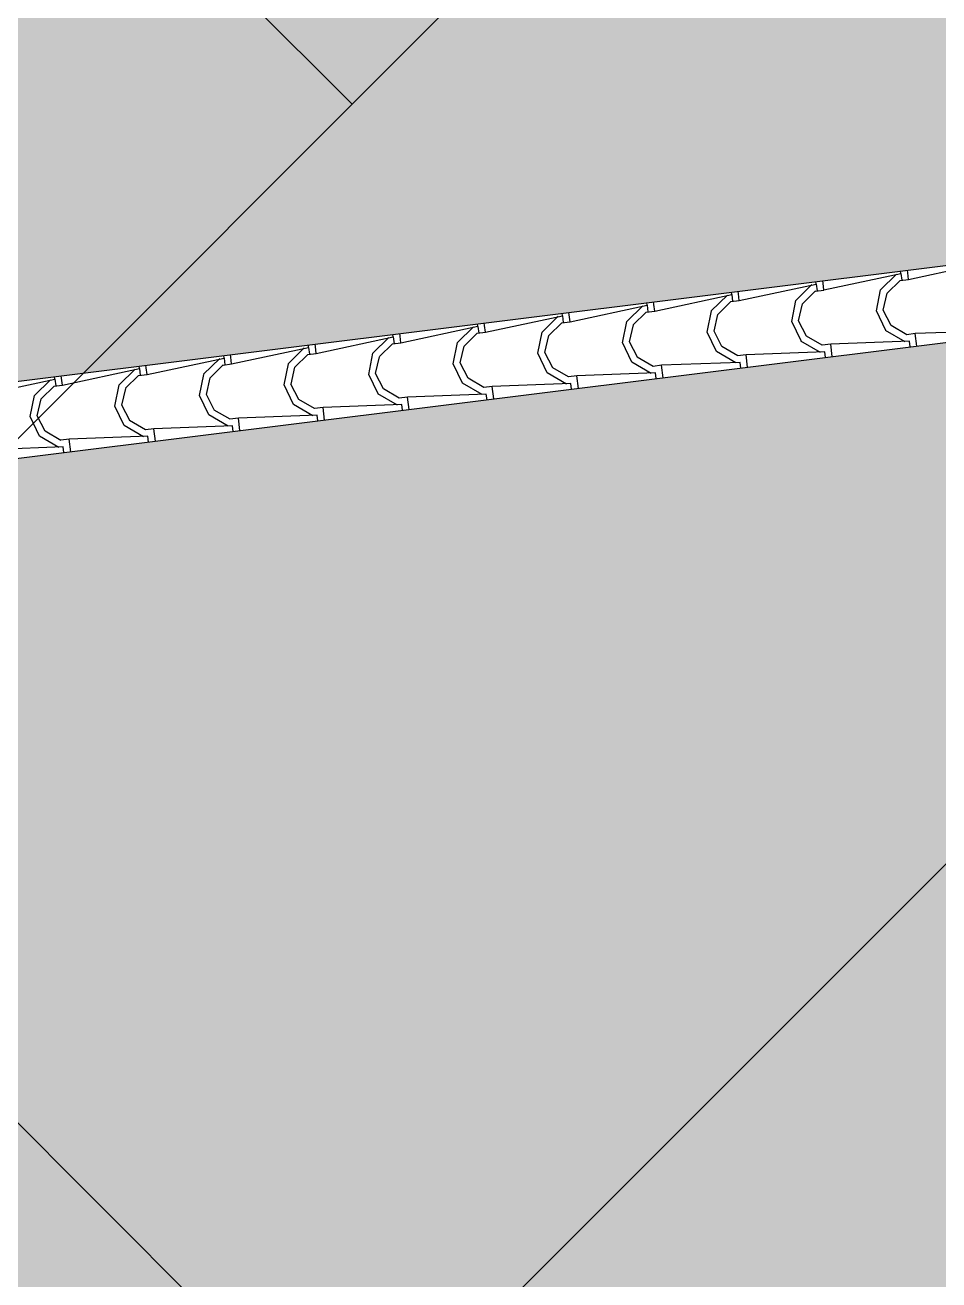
# Model space of a CAD drawing. Header units: millimetres. Extents: x 648844 to 649530, y 1246379 to 1246752.
# Drawn here: x 649095.465 to 649097.255, y 1246586.13 to 1246588.588 of the extents above; entities that cross this region are included whole.
import ezdxf

# ---------------------------------------------------------------- set-up
doc = ezdxf.new("R2010")
doc.units = ezdxf.units.MM
doc.header["$LTSCALE"] = 20
doc.header["$MEASUREMENT"] = 0
doc.layers.get('0').update_dxf_attribs({"linetype": 'CONTINUOUS'})
doc.layers.add('acera', color=8, linetype='CONTINUOUS')
doc.layers.add('TECHO', color=30, linetype='CONTINUOUS')

# ---------------------------------------------------------------- blocks, each defined once
blk = doc.blocks.new('TEJA45')
at = {"layer": 'TECHO'}
for p, q in [((-3.660642308322466, -0.5992188678971608), (-3.77879981795401, -0.4999664165514623)), ((-3.854480351167879, -0.5756046470457967), (-3.755227899822181, -0.6937621566773373)), ((-3.710305881191751, -0.5874143364197764), (-3.748116247078997, -0.6063195596371642)), ((-3.666666839314047, -0.5931824065615281), (-3.710385195566765, -0.5872744830712051)), ((-3.748091082213755, -0.6062827344096036), (-3.766996305431142, -0.6440931002968497)), ((-3.707760376734775, -0.60175235142761), (-3.738481413636983, -0.615931265150369)), ((-3.672335953740216, -0.6063311823952517), (-3.707783163016963, -0.601604915132878)), ((-3.660654160925873, -0.6181308749540015), (-3.672469915239503, -0.6063151206403745)), ((-3.652681237847766, -0.591252744974188), (-3.660654160925738, -0.5992256680521599)), ((-3.64322863439687, -0.6007053484250875), (-3.660654160925738, -0.6181308749539589)), ((-3.738452287266668, -0.6159435456263971), (-3.752631200989427, -0.6466645825286044)), ((-3.542484837719407, -0.7173765883699588), (-3.660642347350951, -0.6181241370242603)), ((-3.76717855084901, -0.643973680093243), (-3.761270627358684, -0.6876920363459575)), ((-3.75280460955247, -0.6466818343373433), (-3.748078342290093, -0.6821290436140934)), ((-3.755180195434768, -0.693751702561169), (-3.745727591983865, -0.684299099110266)), ((-3.748090742846486, -0.6819359482475527), (-3.736274988532855, -0.6937517025611797)), ((-3.755180195434754, -0.6937517025611761), (-3.758747255025746, -0.6973187621521681)), ((-3.745727591983851, -0.7032043060120756), (-3.749294651574843, -0.7067713656030641)), ((-3.736274988532955, -0.693751702561169), (-3.745727591983858, -0.7032043060120721)), ((-3.736322630694985, -0.6937621176489728), (-3.637070179349287, -0.8119196272805134)), ((-3.592148149943888, -0.705571866298552), (-3.629958515831134, -0.7244770895159398)), ((-3.548508462881067, -0.7113409821179886), (-3.592226819133785, -0.7054330586276656)), ((-3.534523694711496, -0.7094102881104618), (-3.54249661778946, -0.7173832111884266)), ((-3.629933552335011, -0.7244404656575156), (-3.648838775552399, -0.7622508315447618)), ((-3.620295878495718, -0.7341000088171477), (-3.634474792218477, -0.7648210457193549)), ((-3.589603913543264, -0.7199087601981269), (-3.620324950445472, -0.7340876739208859)), ((-3.554179472650326, -0.7244886330096598), (-3.589626681927072, -0.719762365747286)), ((-3.542496617789595, -0.7362884180902718), (-3.554312372103226, -0.7244726637766448)), ((-3.525071091260592, -0.7188628915613613), (-3.542496617789467, -0.7362884180902363)), ((-3.424327367116369, -0.8355343088427567), (-3.542484876747913, -0.7362818574970582)), ((-3.649019975292497, -0.7621320565270508), (-3.64311205180217, -0.8058504127797654)), ((-3.634647158938243, -0.764838315426271), (-3.629920891675866, -0.8002855247030212)), ((-3.637022652298491, -0.8119092456974428), (-3.627570048847588, -0.8024566422465398)), ((-3.629933199710209, -0.8000934913838265), (-3.618117445396578, -0.8119092456974535)), ((-3.637022652298477, -0.8119092456974428), (-3.640589711889469, -0.8154763052884348)), ((-3.627570048847581, -0.821361849148353), (-3.631137108438573, -0.8249289087393414)), ((-3.618117445396678, -0.8119092456974499), (-3.627570048847581, -0.821361849148353)), ((-3.618164910222042, -0.8119195882522163), (-3.518912458876343, -0.9300770978837569)), ((-3.473990418696012, -0.8237293961773169), (-3.511800784583258, -0.8426346193947047)), ((-3.430350086447213, -0.8294995576745663), (-3.474068442699931, -0.8235916341842433)), ((-3.416366151575225, -0.827567831246732), (-3.42433907465319, -0.8355407543246969)), ((-3.51177602245626, -0.8425981969054241), (-3.530681245673648, -0.8804085627926703)), ((-3.502139469724781, -0.8522564720078947), (-3.51631838344754, -0.882977508910102)), ((-3.471447450351725, -0.8380651689686403), (-3.502168487253932, -0.8522440826913993)), ((-3.436022991562247, -0.8426460836238334), (-3.471470200838993, -0.8379198163614596)), ((-3.424339074653318, -0.854445961226542), (-3.436154828966949, -0.842630206912915)), ((-3.406913548124322, -0.8370204346976315), (-3.424339074653197, -0.8544459612265065)), ((-3.306169896513211, -0.9536920293156292), (-3.424327406144755, -0.8544395779699308)), ((-3.530861399736224, -0.8802904329590646), (-3.524953476245898, -0.9240087892117792)), ((-3.516489708323888, -0.8829947965161011), (-3.511763441061511, -0.9184420057928513)), ((-3.518865109162206, -0.9300667888337131), (-3.522432168753198, -0.9336338484247051)), ((-3.518865109162221, -0.9300667888337131), (-3.509412505711317, -0.92061418538281)), ((-3.511775656573931, -0.9182510345201003), (-3.499959902260301, -0.9300667888337273)), ((-3.499959902260414, -0.9300667888337202), (-3.509412505711317, -0.9395193922846232)), ((-3.500007189749233, -0.9300770588552822), (-3.400754738403535, -1.048234568486823)), ((-3.50941250571131, -0.9395193922846232), (-3.512979565302302, -0.9430864518756117)), ((-3.355832687448071, -0.9418869260560534), (-3.393643053335317, -0.9607921492734413)), ((-3.353290987160214, -0.9562215777391607), (-3.384012024062422, -0.9704004914619198)), ((-3.312191710013344, -0.9476581332311405), (-3.355910066266063, -0.9417502097408175)), ((-3.317866510474161, -0.9608035342380035), (-3.353313719750908, -0.9560772669756297)), ((-3.298208608438955, -0.9457253743830059), (-3.30618153151692, -0.9536982974609707)), ((-3.288756004988052, -0.9551779778339053), (-3.30618153151692, -0.9726035043627768)), ((-3.393618492577495, -0.9607559281533291), (-3.412523715794883, -0.9985662940405753)), ((-3.383983060954591, -0.9704129352002937), (-3.39816197467735, -1.001133972102501)), ((-3.306181531517041, -0.9726035043628123), (-3.317997285830671, -0.9607877500491853)), ((-3.188012425910209, -1.071849749788395), (-3.306169935541753, -0.9725972984426967)), ((-3.412702824179448, -0.9984488093946737), (-3.406794900689121, -1.042167165647388)), ((-3.398332257709647, -1.001151277605036), (-3.39360599044727, -1.036598486881786)), ((-3.400707566025936, -1.048224331969987), (-3.404274625616935, -1.051791391560982)), ((-3.40070756602595, -1.048224331969987), (-3.391254962575047, -1.038771728519084)), ((-3.393618113437654, -1.036408577656374), (-3.381802359124023, -1.048224331970001)), ((-3.381802359124137, -1.04822433196999), (-3.39125496257504, -1.057676935420893)), ((-3.381849469276574, -1.048234529458174), (-3.282597017930875, -1.166392039089715)), ((-3.391254962575033, -1.057676935420893), (-3.394822022166032, -1.061243995011893)), ((-3.275460962698737, -1.078913659401216), (-3.294366185916125, -1.116724025288462)), ((-3.237674956200188, -1.060044455934815), (-3.275485322087434, -1.078949679152203)), ((-3.235134523970345, -1.074377986510438), (-3.265855560872552, -1.088556900233197)), ((-3.194033333579469, -1.065816708787722), (-3.237751689832187, -1.059908785297399)), ((-3.199710029384271, -1.078960984852415), (-3.235157238661017, -1.074234717590041)), ((-3.188023988380763, -1.090761047499083), (-3.199839742694394, -1.078945293185456)), ((-3.180051065302678, -1.063882917519276), (-3.188023988380642, -1.071855840597241)), ((-3.170598461851775, -1.073335520970172), (-3.188023988380657, -1.090761047499054)), ((-3.265826652184032, -1.088569398391872), (-3.280005565906791, -1.119290435294079)), ((-3.069854955307157, -1.19000747026119), (-3.188012464938701, -1.090755018915491)), ((-3.294544248622685, -1.11660718583029), (-3.288636325132359, -1.160325542083005)), ((-3.280174807095413, -1.119307758693967), (-3.275448539833036, -1.154754967970717)), ((-3.275460570301377, -1.154566120792648), (-3.263644815987746, -1.166381875106275)), ((-3.282550022889659, -1.166381875106257), (-3.286117082480651, -1.169948934697253)), ((-3.28255002288968, -1.166381875106261), (-3.273097419438777, -1.156929271655358)), ((-3.27309741943877, -1.175834478557171), (-3.276664479029762, -1.179401538148159)), ((-3.263644815987867, -1.166381875106268), (-3.27309741943877, -1.175834478557171)), ((-3.263691748803474, -1.166392000061592), (-3.164439297457776, -1.284549509693132)), ((-3.119517224952311, -1.178201985813583), (-3.157327590839557, -1.197107209030971)), ((-3.075874957146496, -1.183975284344175), (-3.119593313399214, -1.178067360853852)), ((-3.157303432819972, -1.1970713906491), (-3.17620865603736, -1.234881756536346)), ((-3.116978060777157, -1.192534395280195), (-3.147699097679364, -1.206713309002954)), ((-3.08155354829529, -1.197118435466706), (-3.117000757572036, -1.192392168204332)), ((-3.069866445244486, -1.208918590635353), (-3.081682199558117, -1.197102836321726)), ((-3.061893522166407, -1.18204046065555), (-3.069866445244372, -1.190013383733515)), ((-3.052440918715504, -1.191493064106449), (-3.069866445244379, -1.208918590635328)), ((-3.147670243413842, -1.206725861584275), (-3.161849157136601, -1.237446898486482)), ((-2.951697484704049, -1.308165190734027), (-3.069854994335593, -1.208912739388328)), ((-3.176385673066171, -1.234765562264094), (-3.170477749575845, -1.278483918516809)), ((-3.162017356481186, -1.237464239782895), (-3.157291089218809, -1.272911449059645)), ((-3.16439247975341, -1.284539418242531), (-3.154939876302507, -1.275086814791628)), ((-3.157303027165099, -1.272723663928922), (-3.145487272851469, -1.284539418242549)), ((-3.164392479753388, -1.284539418242531), (-3.16795953934438, -1.288106477833523)), ((-3.154939876302493, -1.293992021693445), (-3.158506935893477, -1.297559081284433)), ((-3.145487272851589, -1.284539418242534), (-3.154939876302493, -1.293992021693438)), ((-3.145534028330822, -1.284549470664484), (-3.046281576985123, -1.402706980296024)), ((-3.001359493704399, -1.296359515692334), (-3.039169859591645, -1.315264738909722)), ((-2.957716580713537, -1.302133859900632), (-3.001434936966255, -1.296225936410309)), ((-2.943735979030137, -1.30019800379182), (-2.951708902108109, -1.308170926869789)), ((-3.0391459029412, -1.315229121896984), (-3.058051126158588, -1.35303948778423)), ((-3.029513834642891, -1.324882324775018), (-3.04369274836565, -1.355603361677225)), ((-2.998821597585632, -1.310690804050708), (-3.029542634487839, -1.324869717773467)), ((-2.963397067206301, -1.315275886081), (-2.998844276483048, -1.310549618818627)), ((-2.951708902108209, -1.327076133771623), (-2.963524656421839, -1.315260379457996)), ((-2.934283375579234, -1.309650607242723), (-2.951708902108116, -1.327076133771605)), ((-2.833540014100954, -1.426322911206864), (-2.951697523732498, -1.327070459861165)), ((-3.058227097509651, -1.352923938697906), (-3.052319174019324, -1.39664229495062)), ((-3.043859905866945, -1.355620720871823), (-3.039133638604568, -1.391067930148573)), ((-3.046234936617132, -1.402696961378801), (-3.036782333166229, -1.393244357927898)), ((-3.039145484028822, -1.390881207065195), (-3.027329729715191, -1.402696961378822)), ((-3.046234936617125, -1.402696961378805), (-3.049801996208117, -1.406264020969793)), ((-3.036782333166229, -1.412149564829722), (-3.040349392757221, -1.415716624420718)), ((-3.027329729715319, -1.402696961378808), (-3.036782333166222, -1.412149564829711)), ((-3.027376307857871, -1.402706941267724), (-2.928123856512173, -1.520864450899264)), ((-2.883201762456508, -1.414517045571095), (-2.921012128343754, -1.433422268788483)), ((-2.839558204278752, -1.420292435457334), (-2.883276560531471, -1.414384511967011)), ((-2.82557843589386, -1.418355546928094), (-2.833551358971832, -1.426328470006062)), ((-2.920988373062443, -1.433386853144871), (-2.93989359627983, -1.471197219032117)), ((-2.911357425872332, -1.4430387879666), (-2.925536339595091, -1.473759824868807)), ((-2.880665134394938, -1.428847212821609), (-2.911386171297146, -1.443026126544368)), ((-2.845240586117313, -1.433433336695291), (-2.88068779539406, -1.428707069432917)), ((-2.833551358971931, -1.445233676907893), (-2.845367113285562, -1.433417922594266)), ((-2.816125832442957, -1.427808150378997), (-2.833551358971832, -1.445233676907872)), ((-2.715382543497938, -1.544480631679626), (-2.833540053129482, -1.445228180333928)), ((-2.94006852195313, -1.471082315131714), (-2.934160598462803, -1.514800671384428)), ((-2.925702455252711, -1.473777201960754), (-2.920976187990334, -1.509224411237504)), ((-2.928077393480848, -1.520854504515079), (-2.931644453071847, -1.524421564106078)), ((-2.928077393480862, -1.520854504515082), (-2.918624790029959, -1.511401901064179)), ((-2.920987940892545, -1.509038750201469), (-2.909172186578914, -1.520854504515096)), ((-2.909172186579042, -1.520854504515082), (-2.918624790029945, -1.530307107965985)), ((-2.90921858738551, -1.520864411870264), (-2.809966136039812, -1.639021921501804)), ((-2.918624790029945, -1.530307107965989), (-2.922191849620937, -1.533874167556977)), ((-2.765044031208639, -1.53267457544986), (-2.802854397095885, -1.551579798667248)), ((-2.762508671203413, -1.547003621592122), (-2.793229708105621, -1.561182535314881)), ((-2.721399827845794, -1.538451011013787), (-2.765118184098512, -1.532543087523464)), ((-2.727084105028339, -1.551590787309578), (-2.762531314305086, -1.546864520047205)), ((-2.70742089275759, -1.536513090064368), (-2.715393815835554, -1.544486013142333)), ((-2.697968289306687, -1.545965693515264), (-2.715393815835561, -1.563391220044142)), ((-2.802830843183706, -1.551544584392804), (-2.821736066401094, -1.58935495028005)), ((-2.793201017101389, -1.561195251157347), (-2.807379930824148, -1.591916288059554)), ((-2.715393815835654, -1.563391220044164), (-2.727209570149284, -1.551575465730537)), ((-2.597225072894837, -1.662638352152463), (-2.715382582526381, -1.563385900806765)), ((-2.821909946396609, -1.589240691565525), (-2.816002022906282, -1.63295904781824)), ((-2.807545004638243, -1.591933683051483), (-2.802818737375866, -1.627380892328233)), ((-2.809919850344571, -1.639012047651349), (-2.813486909935563, -1.642579107242341)), ((-2.809919850344592, -1.639012047651342), (-2.800467246893689, -1.629559444200439)), ((-2.802830397756267, -1.627196293337743), (-2.791014643442637, -1.63901204765137)), ((-2.791014643442779, -1.639012047651352), (-2.800467246893682, -1.648464651102255)), ((-2.791060866912552, -1.639021882473511), (-2.691808415566854, -1.757179392105051)), ((-2.800467246893675, -1.648464651102259), (-2.80403430648466, -1.652031710693247)), ((-2.684673313304934, -1.669702315640684), (-2.703578536522322, -1.70751268152793)), ((-2.646886299960727, -1.650832105328611), (-2.684696665847973, -1.669737328545999)), ((-2.644352208011057, -1.665160030362259), (-2.675073244913264, -1.679338944085018)), ((-2.603241451412842, -1.656609586570244), (-2.64695980766556, -1.650701663079921)), ((-2.608927623939351, -1.669748237923873), (-2.644374833216098, -1.665021970661499)), ((-2.597236272699377, -1.681548763180434), (-2.609052027013007, -1.669733008866807)), ((-2.589263349621319, -1.654670633200642), (-2.597236272699284, -1.662643556278606)), ((-2.579810746170416, -1.664123236651537), (-2.597236272699291, -1.681548763180416)), ((-2.675044608331199, -1.679351714349746), (-2.689223522053958, -1.710072751251953)), ((-2.479067602291742, -1.780796072625296), (-2.597225111923287, -1.681543621279598)), ((-2.703751370840337, -1.707399067997532), (-2.69784344735001, -1.751117424250246)), ((-2.689387554024243, -1.710090164138617), (-2.684661286761866, -1.745537373415367)), ((-2.6917623072083, -1.757169590787623), (-2.695329366799299, -1.760736650378618)), ((-2.691762307208315, -1.757169590787623), (-2.682309703757412, -1.74771698733672)), ((-2.682309703757404, -1.766622194238533), (-2.685876763348396, -1.770189253829525)), ((-2.68467285461999, -1.745353836474017), (-2.672857100306359, -1.757169590787644)), ((-2.672857100306501, -1.757169590787626), (-2.682309703757404, -1.766622194238529)), ((-2.672903146439751, -1.757179353076573), (-2.573650695094052, -1.875336862708114)), ((-2.528728568712808, -1.768989635207362), (-2.566538934600054, -1.78789485842475)), ((-2.485083074978959, -1.774768162126826), (-2.528801431231678, -1.768860238636503)), ((-2.566515783426183, -1.787860046888596), (-2.585421006643571, -1.825670412775843)), ((-2.526195744820356, -1.783316439133152), (-2.556916781722563, -1.797495352855911)), ((-2.490771142848558, -1.787905688538405), (-2.526218352125305, -1.783179421276031)), ((-2.479078729563099, -1.799706306316704), (-2.49089448387673, -1.787890552003077)), ((-2.471105806485042, -1.772828176336908), (-2.479078729563014, -1.780801099414884)), ((-2.461653203034139, -1.782280779787811), (-2.479078729563021, -1.799706306316693)), ((-2.556888199560625, -1.797508177541324), (-2.571067113283384, -1.828229214443532)), ((-2.360910131688691, -1.898953793098098), (-2.479067641320235, -1.799701341752399)), ((-2.585592795284057, -1.825557444429538), (-2.579684871793731, -1.869275800682253)), ((-2.571230103409881, -1.828246645228447), (-2.566503836147504, -1.863693854505197)), ((-2.573604764072044, -1.875327133923896), (-2.564152160621141, -1.865874530472993)), ((-2.566515311483712, -1.863511379610291), (-2.554699557170082, -1.875327133923918)), ((-2.57360476407203, -1.8753271339239), (-2.577171823663022, -1.878894193514888)), ((-2.564152160621134, -1.88477973737481), (-2.567719220212119, -1.888346796965795)), ((-2.554699557170231, -1.8753271339239), (-2.564152160621134, -1.884779737374803)), ((-2.554745425967099, -1.875336823679472), (-2.4554929746214, -1.993494333311013))]:
    blk.add_line(p, q, dxfattribs=at)

msp = doc.modelspace()

# ---------------------------------------------------------------- hatches: boundary and pattern name
h = msp.add_hatch()
h.set_pattern_fill('ANSI38', color=3, scale=15, style=0)
h.set_pattern_definition([(45, (-526.4316489867633, -3378.367883687839), (-1.325825214724776, 1.325825214724777), []), (135, (-526.4316489867633, -3378.367883687839), (-3.97747564417433, 1.325825214724777), [4.6875, -2.8125])])
h.paths.add_polyline_path([(649074.6452498117, 1246583.563912513), (649094.2426363732, 1246613.456396369), (649153.4128591382, 1246584.500745721), (649133.4856091051, 1246559.316503033), (649131.7639361151, 1246538.992300148), (649068.2827765732, 1246574.181717347)])
h.paths.add_polyline_path([(649079.0629513938, 1246573.737106845), (649108.5591314904, 1246573.737106845), (649108.5591314904, 1246579.229194161), (649079.0629513938, 1246579.229194161)], flags=24)
at = {"layer": 'acera'}
h = msp.add_hatch(dxfattribs=at)
h.set_pattern_fill('PETRA11', color=254, scale=7, style=0, pattern_type=2)
h.set_pattern_definition([(0, (2687.656187323621, -252.1344165771734), (7, 7), [2.1, -2.45, 0.35, -2.1]), (0, (2690.456187323667, -250.7344165772665), (7, 7), [0.35, -1.75, 1.4, -3.5]), (0, (2691.506187323597, -250.3844165771734), (7, 7), [0.35, -6.649999999999999]), (0, (2688.35618732369, -250.0344165770803), (7, 7), [1.4, -5.600000000000001]), (0, (2687.656187323621, -249.3344165771268), (7, 7), [0.7000000000000001, -6.3]), (0, (2692.556187323644, -248.6344165771734), (7, 7), [0.7000000000000001, -0.35, 0.35, -5.600000000000001]), (0, (2689.756187323597, -248.2844165770803), (7, 7), [1.05, -5.95]), (0, (2688.006187323597, -247.5844165771268), (7, 7), [0.7000000000000001, -6.3]), (0, (2690.806187323644, -246.8844165771734), (7, 7), [0.35, -2.1, 1.05, -3.5]), (0, (2689.406187323621, -246.5344165770803), (7, 7), [0.7000000000000001, -6.3]), (0, (2691.85618732369, -246.18441657722), (7, 7), [0.7000000000000001, -6.3]), (0, (2690.456187323667, -245.8344165771268), (7, 7), [0.7000000000000001, -6.3]), (0, (2693.256187323597, -245.4844165772665), (7, 7), [0.7000000000000001, -6.3]), (90, (2687.306187323644, -252.1344165771734), (-6.999999999999999, 7), [1.4, -0.35, 0.7000000000000001, -2.8, 1.4, -0.35]), (90, (2687.656187323621, -247.5844165771268), (-6.999999999999999, 7), [0.35, -6.649999999999999]), (90, (2688.706187323667, -249.68441657722), (-6.999999999999999, 7), [0.7000000000000001, -1.4, 0.35, -4.55]), (90, (2689.056187323644, -248.6344165771734), (-6.999999999999999, 7), [0.7000000000000001, -1.4, 1.05, -3.850000000000001]), (90, (2690.10618732369, -250.3844165771734), (-6.999999999999999, 7), [0.35, -3.5, 0.7000000000000001, -0.35, 0.7000000000000001, -1.4]), (90, (2690.456187323667, -251.0844165771268), (-6.999999999999999, 7), [0.35, -6.649999999999999]), (90, (2691.156187323621, -248.9844165772665), (-6.999999999999999, 7), [0.35, -0.35, 1.05, -5.25]), (90, (2691.506187323597, -250.0344165770803), (-6.999999999999999, 7), [0.7000000000000001, -2.8, 0.35, -0.35, 0.35, -2.45]), (90, (2692.206187323667, -251.7844165770803), (-6.999999999999999, 7), [1.05, -5.95]), (90, (2692.906187323621, -246.5344165770803), (-6.999999999999999, 7), [0.35, -0.35, 0.35, -5.95]), (90, (2693.256187323597, -248.2844165770803), (-6.999999999999999, 7), [1.05, -5.95]), (90, (2694.131187323597, -248.80941657722), (-6.999999999999999, 7), [0.35, -6.649999999999999]), (45, (2689.756187323597, -252.1344165771734), (7.771561172376096e-16, 7.000000000133173), [0.4949700000000001, -9.4045249368]), (45, (2689.056187323644, -245.4844165772665), (7.771561172376096e-16, 7.000000000133173), [0.4949700000000001, -1.48491, 1.48491, -6.434704936799999]), (45, (2689.756187323597, -246.5344165770803), (7.771561172376096e-16, 7.000000000133173), [0.9899400000000002, -2.4748738, 0.4949700000000001, -5.9397111368]), (45, (2691.156187323621, -246.8844165771734), (7.771561172376096e-16, 7.000000000133173), [0.9899400000000002, -3.464825, 0.4949700000000001, -4.9497599368]), (45, (2688.35618732369, -250.0344165770803), (7.771561172376096e-16, 7.000000000133173), [0.4949700000000001, -9.4045249368]), (45, (2690.10618732369, -250.0344165770803), (7.771561172376096e-16, 7.000000000133173), [1.484924, -8.414570936799999]), (45, (2691.506187323597, -249.3344165771268), (7.771561172376096e-16, 7.000000000133173), [0.4949700000000001, -2.969848, 0.4949700000000001, -5.9397069368]), (45, (2692.556187323644, -248.6344165771734), (7.771561172376096e-16, 7.000000000133173), [0.9899400000000002, -8.9095549368]), (45, (2693.956187323667, -248.6344165771734), (7.771561172376096e-16, 7.000000000133173), [0.9899400000000002, -8.9095549368]), (45, (2693.956187323667, -250.7344165772665), (7.771561172376096e-16, 7.000000000133173), [0.4949700000000001, -9.4045249368]), (45, (2693.256187323597, -247.2344165772665), (7.771561172376096e-16, 7.000000000133173), [0.4949700000000001, -9.4045249368]), (45, (2692.556187323644, -246.18441657722), (7.771561172376096e-16, 7.000000000133173), [0.4949700000000001, -9.4045249368]), (45, (2693.956187323667, -245.4844165772665), (7.771561172376096e-16, 7.000000000133173), [0.4949700000000001, -9.4045249368]), (45, (2687.306187323644, -245.4844165772665), (7.771561172376096e-16, 7.000000000133173), [0.4949700000000001, -9.4045249368]), (45, (2690.806187323644, -248.2844165770803), (7.771561172376096e-16, 7.000000000133173), [0.4949700000000001, -9.4045249368]), (45, (2691.506187323597, -245.4844165772665), (7.771561172376096e-16, 7.000000000133173), [0.4949700000000001, -3.464825, 0.4949700000000001, -5.444729936799999]), (45, (2688.35618732369, -249.3344165771268), (7.771561172376096e-16, 7.000000000133173), [0.9899400000000002, -8.9095549368]), (45, (2688.35618732369, -247.5844165771268), (7.771561172376096e-16, 7.000000000133173), [1.48491, -8.414584936799999]), (135, (2687.656187323621, -249.3344165771268), (-7.000000000133173, 7.771561172376096e-16), [0.74249, -9.1570049368]), (135, (2691.506187323597, -249.68441657722), (-7.000000000133173, 7.771561172376096e-16), [0.4949700000000001, -9.4045249368]), (135, (2693.60618732369, -248.6344165771734), (-7.000000000133173, 7.771561172376096e-16), [0.4949700000000001, -9.4045249368]), (135, (2691.156187323621, -247.2344165772665), (-7.000000000133173, 7.771561172376096e-16), [0.4949700000000001, -9.4045249368]), (135, (2691.506187323597, -246.18441657722), (-7.000000000133173, 7.771561172376096e-16), [0.4949700000000001, -9.4045249368]), (135, (2690.456187323667, -245.8344165771268), (-7.000000000133173, 7.771561172376096e-16), [0.4949700000000001, -9.4045249368]), (135, (2691.85618732369, -246.18441657722), (-7.000000000133173, 7.771561172376096e-16), [0.4949700000000001, -9.4045249368]), (135, (2687.656187323621, -250.3844165771734), (-7.000000000133173, 7.771561172376096e-16), [0.4949700000000001, -9.4045249368]), (135, (2689.056187323644, -247.93441657722), (-7.000000000133173, 7.771561172376096e-16), [0.4949700000000001, -9.4045249368]), (135, (2689.056187323644, -250.0344165770803), (-7.000000000133173, 7.771561172376096e-16), [0.9899400000000002, -8.9095549368]), (135, (2690.456187323667, -250.7344165772665), (-7.000000000133173, 7.771561172376096e-16), [0.9899400000000002, -8.9095549368]), (135, (2693.256187323597, -246.8844165771734), (-7.000000000133173, 7.771561172376096e-16), [0.9899400000000002, -8.9095549368]), (135, (2691.156187323621, -248.6344165771734), (-7.000000000133173, 7.771561172376096e-16), [0.4949700000000001, -9.4045249368]), (135, (2692.206187323667, -250.7344165772665), (-7.000000000133173, 7.771561172376096e-16), [0.9899400000000002, -5.939696000000001, 0.4949700000000001, -2.4748889368]), (135, (2688.006187323597, -247.5844165771268), (-7.000000000133173, 7.771561172376096e-16), [0.9899400000000002, -1.9798989, 0.9899400000000002, -5.9397160368]), (135, (2687.306187323644, -251.43441657722), (-7.000000000133173, 7.771561172376096e-16), [0.9898, -2.4752, 0.9898, -2.4752, 0.4949, -2.4745949368]), (26.56505118, (2689.756187323597, -250.0344165770803), (7.000000000000657, 3.569913253897994e-10), [1.5652, -0.7826, 0.7826, -12.522075839]), (26.56505118, (2690.806187323644, -245.8344165771268), (7.000000000000657, 3.569913253897994e-10), [1.5652, -14.087275839]), (26.56505118, (2690.806187323644, -250.7344165772665), (7.000000000000657, 3.569913253897994e-10), [0.7826, -14.869875839]), (26.56505118, (2687.656187323621, -250.3844165771734), (7.000000000000657, 3.569913253897994e-10), [0.7826, -14.869875839]), (26.56505118, (2689.056187323644, -248.6344165771734), (7.000000000000657, 3.569913253897994e-10), [0.7826, -14.869875839]), (26.56505118, (2687.656187323621, -247.93441657722), (7.000000000000657, 3.569913253897994e-10), [0.7826, -14.869875839]), (63.43494882, (2688.706187323667, -247.2344165772665), (3.569905482336821e-10, 7.000000000000657), [0.7825999999999981, -14.86987583899997]), (63.43494882, (2691.156187323621, -247.2344165772665), (3.569905482336821e-10, 7.000000000000657), [0.7825999999999981, -14.86987583899997]), (63.43494882, (2691.85618732369, -252.1344165771734), (3.569905482336821e-10, 7.000000000000657), [0.7825999999999981, -14.86987583899997]), (63.43494882, (2687.306187323644, -248.2844165770803), (3.569905482336821e-10, 7.000000000000657), [0.7825999999999981, -14.86987583899997]), (63.43494882, (2690.10618732369, -251.7844165770803), (3.569905482336821e-10, 7.000000000000657), [0.7825999999999981, -5.478199999999984, 0.7825999999999981, -8.60907583899997]), (116.56505118, (2689.056187323644, -245.8344165771268), (-3.569913253897994e-10, 7.000000000000657), [0.7826, -14.869875839]), (116.56505118, (2693.256187323597, -247.2344165772665), (-3.569913253897994e-10, 7.000000000000657), [0.7826, -14.869875839]), (116.56505118, (2690.10618732369, -245.8344165771268), (-3.569913253897994e-10, 7.000000000000657), [0.7826, -14.869875839]), (116.56505118, (2687.306187323644, -249.68441657722), (-3.569913253897994e-10, 7.000000000000657), [0.7826, -14.869875839]), (153.43494882, (2692.556187323644, -250.7344165772665), (-7.000000000000657, 3.569928797020339e-10), [0.7826, -14.869875839]), (153.43494882, (2693.956187323667, -248.9844165772665), (-7.000000000000657, 3.569928797020339e-10), [0.7826, -14.869875839]), (153.43494882, (2689.756187323597, -248.2844165770803), (-7.000000000000657, 3.569928797020339e-10), [0.7826, -14.869875839]), (153.43494882, (2690.806187323644, -246.8844165771734), (-7.000000000000657, 3.569928797020339e-10), [0.7826, -14.869875839]), (153.43494882, (2693.256187323597, -245.4844165772665), (-7.000000000000657, 3.569928797020339e-10), [0.7826, -14.869875839]), (153.43494882, (2688.35618732369, -252.1344165771734), (-7.000000000000657, 3.569928797020339e-10), [1.1739, -14.478575839])])
h.paths.add_polyline_path([(649095.7414504176, 1246592.357010848), (649097.8544897446, 1246590.712883755, -0.4057536566985389), (649108.5745102077, 1246583.925306001), (649110.7324304027, 1246584.480308219, 0.475918199898799)])
at = {"layer": 'TECHO'}
h = msp.add_hatch(dxfattribs=at)
h.set_pattern_fill('SPANTILE', color=254, scale=0.2049999999999998, angle=111.2976137384571, style=0, pattern_type=2)
h.set_pattern_definition([(57.08370145593432, (649148.5532160648, 1246569.174449994), (-1.348875719098537, -2.067404078632005), [0.1893117599999997, -4.543480804999993]), (322.1140014559341, (649148.6560904419, 1246569.333370674), (0.2876819380687268, 0.03590407371066932), [0.01639999999999998, -0.1885999999999998]), (142.1140014559342, (649148.827954562, 1246569.220425182), (-0.2876819380687269, -0.03590407371066941), [0.05739999999999987, -0.1475999999999995]), (232.1140014559342, (649148.7826525203, 1246569.255674083), (0.03590407371066943, -0.2876819380687268), [0.02049999999999993, -0.1844999999999995]), (52.11400145593433, (649148.6665161033, 1246569.3200637), (-0.03590407371066943, 0.2876819380687268), [0.02049999999999997, -0.1844999999999998]), (142.1140014559342, (649148.6791049966, 1246569.336243), (-0.2876819380687269, -0.03590407371066941), [0.01639999999999994, -0.1885999999999995]), (142.1140014559342, (649148.8178834474, 1246569.207481743), (-0.2876819380687269, -0.03590407371066941), [0.04099999999999988, -0.1639999999999995]), (227.1443014559343, (649148.7855248462, 1246569.232659528), (-1.672458917947016, -1.815628402977147), [0.189311759999999, -4.54348080499997]), (194.8101014559342, (649148.7792303995, 1246569.224569878), (4.243419992951028, 1.113928496035148), [0.05412163999999994, -5.358033749999993]), (160.5489014559342, (649148.7269068429, 1246569.210735576), (-0.4494748132559384, 0.089985171526201), [0.0518613099999999, -0.5964054749999981]), (123.6791014559341, (649148.6780054066, 1246569.228005478), (0.1976973509310573, -0.4135706666108017), [0.05186130999999998, -0.5964054749999995]), (89.41790145593419, (649148.6492462002, 1246569.271162263), (0.03680640565536469, 4.387037180074767), [0.05412163999999993, -5.358033749999991]), (162.3389014559342, (649148.7276294178, 1246569.228355533), (2.283279400250709, -0.7376045373790605), [0.04150942499999993, -4.109424259999991]), (121.8891014559342, (649148.6880765215, 1246569.240948919), (-1.276165844099472, 2.031951281779484), [0.04150942499999989, -4.109424259999987]), (89.51940145593417, (649148.6661480757, 1246569.276193327), (0.01862350059127033, 3.362198432166916), [0.04387184499999996, -4.343319624999995]), (194.7086014559342, (649148.7700636272, 1246569.239494783), (3.254486838912245, 0.8444172827381785), [0.04387184499999994, -4.343319624999992])])
h.paths.add_polyline_path([(649094.6488800386, 1246587.790481673), (649100.6481009421, 1246588.539212966), (649091.5814829451, 1246595.593824825), (649092.3302142385, 1246589.594603922)])
h = msp.add_hatch(dxfattribs=at)
h.set_pattern_fill('SPANTILE', color=254, scale=0.2049999999999998, angle=381.2976137384574, style=0, pattern_type=2)
h.set_pattern_definition([(327.0837014559342, (649148.7819793738, 1246569.49516368), (-2.067404078632005, 1.348875719098538), [0.1893117599999997, -4.543480804999991]), (232.1140014559342, (649148.9409000534, 1246569.392289303), (0.03590407371066938, -0.2876819380687269), [0.01639999999999993, -0.1885999999999994]), (52.11400145593433, (649148.827954562, 1246569.220425182), (-0.03590407371066941, 0.2876819380687268), [0.05739999999999994, -0.1475999999999998]), (142.1140014559342, (649148.8632034629, 1246569.265727224), (-0.2876819380687268, -0.03590407371066932), [0.02049999999999994, -0.1844999999999995]), (322.1140014559341, (649148.9275930789, 1246569.381863641), (0.2876819380687268, 0.03590407371066932), [0.02049999999999998, -0.1844999999999999]), (52.11400145593433, (649148.9437723799, 1246569.369274747), (-0.03590407371066941, 0.2876819380687268), [0.01639999999999997, -0.1885999999999998]), (52.11400145593433, (649148.8150111218, 1246569.230496297), (-0.03590407371066941, 0.2876819380687268), [0.04099999999999995, -0.1639999999999998]), (137.1443014559342, (649148.840188908, 1246569.262854898), (-1.815628402977147, 1.672458917947018), [0.1893117599999999, -4.543480804999997]), (104.8101014559341, (649148.8320992576, 1246569.269149345), (1.113928496035149, -4.243419992951027), [0.05412163999999992, -5.358033749999989]), (70.54890145593436, (649148.8182649558, 1246569.321472901), (0.08998517152620097, 0.4494748132559381), [0.05186130999999983, -0.5964054749999971]), (33.67910145593437, (649148.8355348589, 1246569.370374337), (-0.4135706666108017, -0.1976973509310569), [0.0518613099999997, -0.5964054749999951]), (359.4179014559342, (649148.878691643, 1246569.399133544), (4.387037180074768, -0.03680640565536736), [0.05412163999999986, -5.358033749999983]), (72.33890145593435, (649148.8358849125, 1246569.320750327), (-0.7376045373790602, -2.283279400250707), [0.04150942499999993, -4.109424259999992]), (31.88910145593428, (649148.8484782993, 1246569.360303223), (2.031951281779484, 1.276165844099471), [0.04150942499999991, -4.109424259999988]), (359.519401455934, (649148.8837227067, 1246569.382231668), (3.362198432166916, -0.01862350059127174), [0.04387184499999993, -4.343319624999991]), (104.7086014559341, (649148.8470241625, 1246569.278316117), (0.8444172827381798, -3.254486838912245), [0.04387184499999978, -4.343319624999972])])
h.paths.add_polyline_path([(649095.4543427348, 1246581.691452239), (649094.7110524002, 1246587.647077376), (649100.666677538, 1246588.39036771)])

# ---------------------------------------------------------------- linework, layer by layer
at = {"layer": 'acera', "color": 254}
msp.add_arc((649100.036472246, 1246582.327512458), 10.91045601599443, 11.37998662901865, 113.1833891170865, dxfattribs=at)
at = {"layer": 'TECHO', "color": 254}
for p, q in [((649094.6488800386, 1246587.790481673), (649100.6481009421, 1246588.539212966)), ((649094.7110524002, 1246587.647077376), (649100.666677538, 1246588.39036771))]:
    msp.add_line(p, q, dxfattribs=at)

# ---------------------------------------------------------------- block references
at = {"color": 254, "xscale": -1, "rotation": 142.1140014529293}
msp.add_blockref('TEJA45', (649098.0605101361, 1246585.040909974), dxfattribs=at)

doc.saveas('drawing.dxf')
